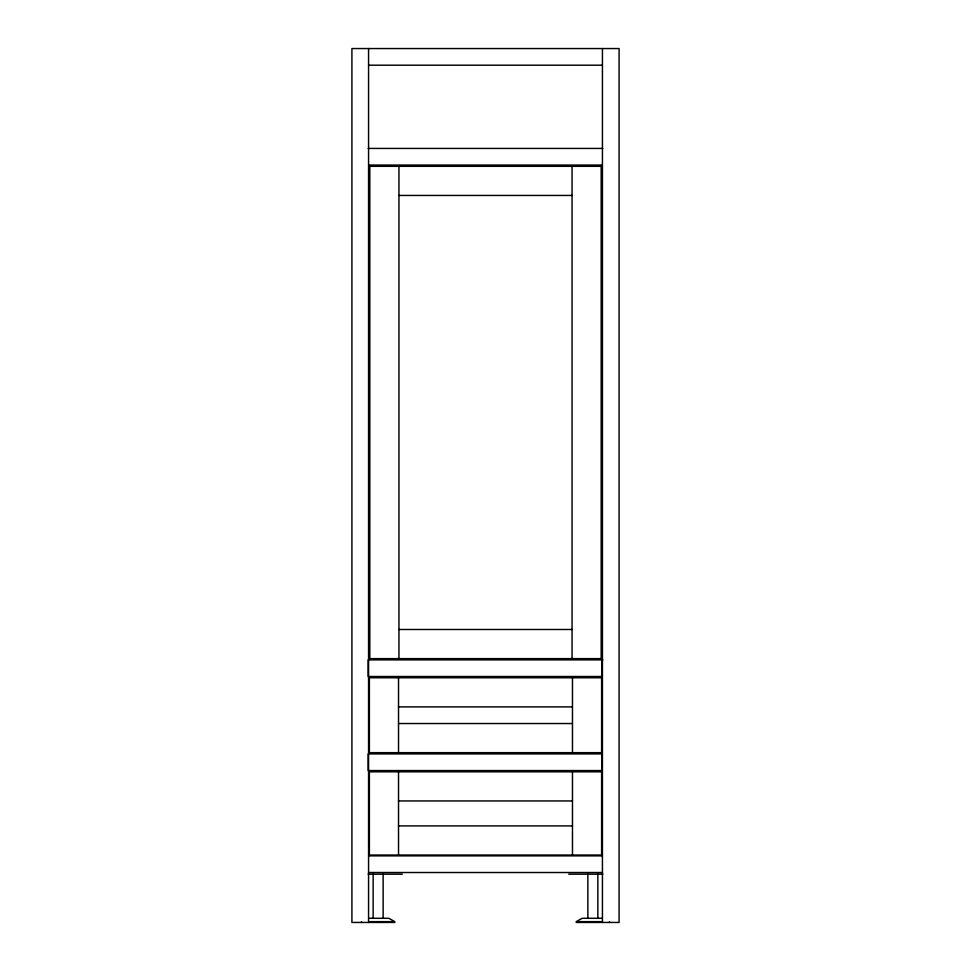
<?xml version="1.0" encoding="UTF-8"?>
<svg xmlns="http://www.w3.org/2000/svg" width="971" height="971" viewBox="0 0 971 971"><rect width="100%" height="100%" fill="white"/><g stroke="black" fill="none" stroke-linecap="round" stroke-linejoin="round"><path stroke-width="1.46" d="M368.567 65.191L602.433 65.191M368.143 148.429L602.857 148.429M368.567 165.07L602.433 165.07M398.947 195.45L572.053 195.45M398.947 629.487L572.053 629.487M602.857 659.867L368.143 659.867L368.143 676.508L602.02 676.508L602.02 659.867M398.523 706.888L572.477 706.888M398.523 723.529L572.477 723.529M398.523 800.941L572.477 800.941M398.523 825.908L572.477 825.908M368.567 855.864L602.433 855.864M368.567 872.516L602.433 872.516M368.094 874.179L402.273 874.179M568.727 874.179L602.906 874.179M368.907 918.287L388.788 918.287L394.784 921.649L369.817 921.649M602.093 918.287L582.212 918.287L576.216 921.649L601.183 921.649M394.784 922.45L351.915 922.45L351.915 48.55L619.085 48.55L619.085 922.45L576.216 922.45M609.509 921.649L609.509 922.45M602.433 48.55L602.433 922.45M597.857 874.179L597.857 918.287M587.868 874.179L587.868 918.287M572.477 677.758L572.477 752.659M572.477 771.811L572.477 855.038M572.053 166.32L572.053 658.617M398.947 166.32L398.947 658.617M398.523 677.758L398.523 752.659M398.523 771.811L398.523 855.038M383.132 874.179L383.132 918.287M373.143 874.179L373.143 918.287M368.567 48.55L368.567 922.45M361.491 921.649L361.491 922.45M601.183 166.32L369.817 166.32L369.817 658.617L601.183 658.617L601.183 166.32M601.607 677.758L369.393 677.758L369.393 752.659L601.607 752.659L601.607 677.758M602.02 753.909L368.143 753.909L368.143 770.561L602.02 770.561L602.02 753.909M601.607 771.811L369.393 771.811L369.393 855.038L601.607 855.038L601.607 771.811"/></g></svg>
